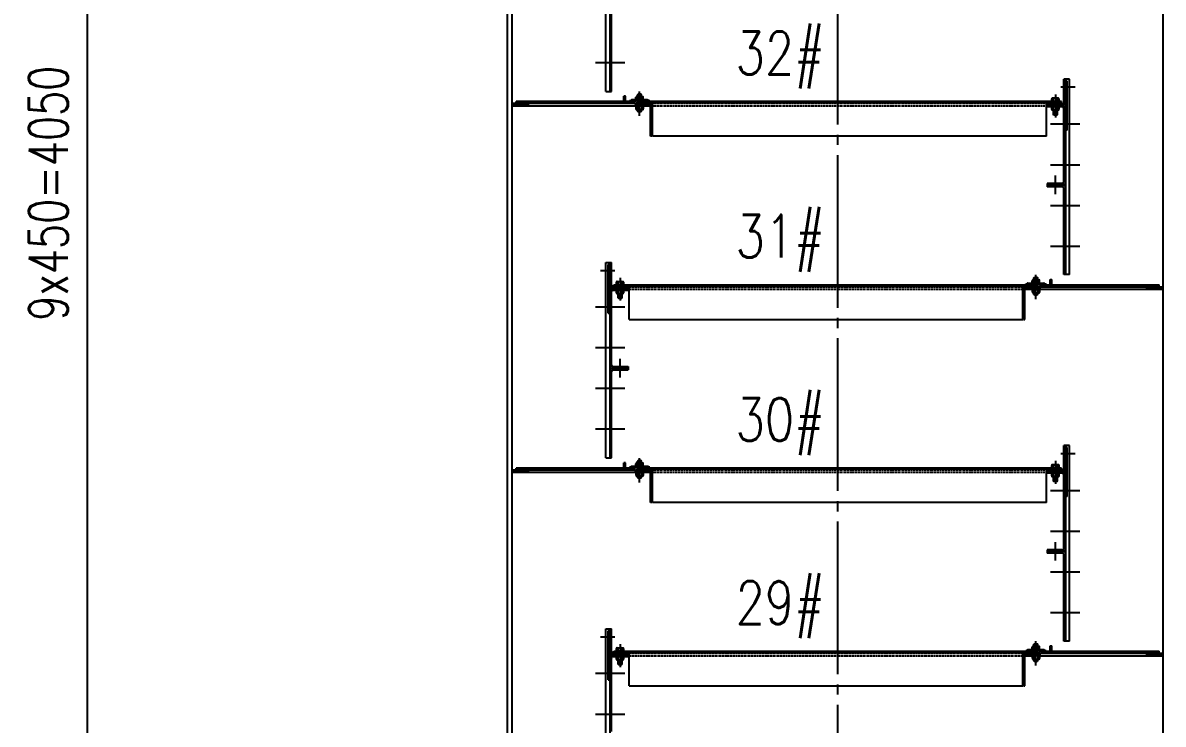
# Model space of a CAD drawing. Extents: x 16825 to 205982, y -10874 to 68273.
# Drawn here: x 162947 to 165750, y 50127 to 51850 of the extents above; entities that cross this region are included whole.
import ezdxf

# ---------------------------------------------------------------- set-up
doc = ezdxf.new("R2010")
doc.units = 0
doc.header["$LTSCALE"] = 5
doc.header["$MEASUREMENT"] = 0
doc.linetypes.add('CENTER', pattern=[18, 15, -1, 1, -1])
doc.linetypes.add('DASHED', pattern=[0.75, 0.5, -0.25])
doc.layers.get('DEFPOINTS').update_dxf_attribs({"linetype": 'CONTINUOUS'})
for name, color, linetype in [('CEN', 6, 'CENTER'), ('DIM', 1, 'CONTINUOUS'), ('HAT', 8, 'CONTINUOUS'), ('HID', 5, 'DASHED'), ('THINK', 2, 'CONTINUOUS'), ('THK', 2, 'CONTINUOUS'), ('THN', 4, 'CONTINUOUS')]:
    doc.layers.add(name, color=color, linetype=linetype)
doc.styles.get("Standard").update_dxf_attribs({"font": 'simplex', "width": 0.75, "bigfont": 'hzdx'})
doc.dimstyles.new('DIM3', dxfattribs={"dimscale": 0, "dimtxt": 3, "dimasz": 3, "dimexe": 1, "dimexo": 0, "dimgap": 1.5, "dimtad": 1, "dimdec": 4, "dimdsep": 46, "dimtxsty": 'Standard', "dimcen": 3, "dimclrd": 1, "dimclrt": 3, "dimadec": 0, "dimazin": 0, "dimtfac": 0.75, "dimtdec": 4, "dimtix": 1, "dimtmove": 0, "dimatfit": 0, "dimfxl": 0, "dimtolj": 1, "dimtzin": 0, "dimarcsym": 0})
pattern_1 = [(45, (164503.711, 49114.4804), (-2.245064, 2.245064), [])]
pattern_2 = [(45, (164503.711, 48214.4804), (-2.245064, 2.245064), [])]
pattern_3 = [(135, (165397.0422, 48664.4804), (2.245064, 2.245064), [])]
pattern_4 = [(135, (165397.0422, 49564.4804), (2.245064, 2.245064), [])]

# ---------------------------------------------------------------- blocks, each defined once
blk = doc.blocks.new('*D100')
at = {"layer": 'DEFPOINTS', "color": 0}
for p in [(163106.3, 53456.4), (164178.3, 53456.4), (163262.2, 49406.4)]:
    blk.add_point(p, dxfattribs=at)
at = {"layer": 'DIM', "lineweight": -2}
for p, q in [((164178.3, 53456.4), (163074.3, 53456.4)), ((163262.2, 49406.4), (163074.3, 49406.4))]:
    blk.add_line(p, q, dxfattribs=at)
at = {"layer": 'DIM', "color": 1, "lineweight": -2}
blk.add_line((163106.3, 49502.4), (163106.3, 53360.4), dxfattribs=at)
at = {"layer": 'DIM', "color": 1}
for points in [[(163090.3, 53360.4), (163122.3, 53360.4), (163106.3, 53456.4)], [(163090.3, 49502.4), (163122.3, 49502.4), (163106.3, 49406.4)]]:
    blk.add_solid(points, dxfattribs=at)
at = {"layer": 'DIM', "color": 3, "insert": (163010.3, 51431.4), "char_height": 96, "attachment_point": 5, "rotation": 90}
blk.add_mtext('\\A1;9x450=4050', dxfattribs=at)

msp = doc.modelspace()

# ---------------------------------------------------------------- hatches: boundary and pattern name
at = {"layer": 'HAT'}
h = msp.add_hatch(dxfattribs=at)
h.set_pattern_fill('ANSI31', color=256, style=0)
h.set_pattern_definition(pattern_4)
h.paths.add_polyline_path([(164424.377, 51669.373), (164428.377, 51669.373), (164428.377, 51656.373), (164424.377, 51656.373)])
h = msp.add_hatch(dxfattribs=at)
h.set_pattern_fill('ANSI31', color=256, scale=0.5, style=0)
h.set_pattern_definition([(135, (165396.0422, 50279.4574), (1.122532, 1.122532), [])])
h.paths.add_polyline_path([(164469.377, 51658.373), (164469.377, 51660.373), (164482.877, 51660.373, -0.23606798), (164484.877, 51659.373, 0.23606798), (164486.877, 51658.373), (164488.377, 51658.373), (164488.377, 51656.373), (164486.877, 51656.373, -0.23606798), (164484.877, 51657.373, 0.23606798), (164482.877, 51658.373)])
h.paths.add_polyline_path([(164457.377, 51660.373), (164457.377, 51658.373), (164443.877, 51658.373, 0.23606798), (164441.877, 51657.373, -0.23606798), (164439.877, 51656.373), (164438.377, 51656.373), (164438.377, 51658.373), (164439.877, 51658.373, 0.23606798), (164441.877, 51659.373, -0.23606798), (164443.877, 51660.373)])
h = msp.add_hatch(dxfattribs=at)
h.set_pattern_fill('ANSI31', color=256, style=0)
h.set_pattern_definition(pattern_4)
h.paths.add_polyline_path([(164190.377, 51651.373), (164190.377, 51645.373), (164150.377, 51645.373), (164150.377, 51651.373)])
h = msp.add_hatch(dxfattribs=at)
h.set_pattern_fill('ANSI31', color=256, style=0)
h.set_pattern_definition(pattern_1)
h.paths.add_polyline_path([(165476.377, 51219.373), (165472.377, 51219.373), (165472.377, 51206.373), (165476.377, 51206.373)])
h = msp.add_hatch(dxfattribs=at)
h.set_pattern_fill('ANSI31', color=256, scale=0.5, style=0)
h.set_pattern_definition([(45, (164504.711, 49829.4574), (-1.122532, 1.122532), [])])
h.paths.add_polyline_path([(165431.377, 51208.373), (165431.377, 51210.373), (165417.877, 51210.373, 0.23606798), (165415.877, 51209.373, -0.23606798), (165413.877, 51208.373), (165412.377, 51208.373), (165412.377, 51206.373), (165413.877, 51206.373, 0.23606798), (165415.877, 51207.373, -0.23606798), (165417.877, 51208.373)])
h.paths.add_polyline_path([(165443.377, 51210.373), (165443.377, 51208.373), (165456.877, 51208.373, -0.23606798), (165458.877, 51207.373, 0.23606798), (165460.877, 51206.373), (165462.377, 51206.373), (165462.377, 51208.373), (165460.877, 51208.373, -0.23606798), (165458.877, 51209.373, 0.23606798), (165456.877, 51210.373)])
h = msp.add_hatch(dxfattribs=at)
h.set_pattern_fill('ANSI31', color=256, style=0)
h.set_pattern_definition(pattern_1)
h.paths.add_polyline_path([(165710.377, 51201.373), (165710.377, 51195.373), (165750.377, 51195.373), (165750.377, 51201.373)])
h = msp.add_hatch(dxfattribs=at)
h.set_pattern_fill('ANSI31', color=256, style=0)
h.set_pattern_definition(pattern_3)
h.paths.add_polyline_path([(164424.377, 50769.373), (164428.377, 50769.373), (164428.377, 50756.373), (164424.377, 50756.373)])
h = msp.add_hatch(dxfattribs=at)
h.set_pattern_fill('ANSI31', color=256, style=0)
h.set_pattern_definition(pattern_3)
h.paths.add_polyline_path([(164190.377, 50751.373), (164190.377, 50745.373), (164150.377, 50745.373), (164150.377, 50751.373)])
h = msp.add_hatch(dxfattribs=at)
h.set_pattern_fill('ANSI31', color=256, scale=0.5, style=0)
h.set_pattern_definition([(135, (165396.0422, 49379.4574), (1.122532, 1.122532), [])])
h.paths.add_polyline_path([(164469.377, 50758.373), (164469.377, 50760.373), (164482.877, 50760.373, -0.23606798), (164484.877, 50759.373, 0.23606798), (164486.877, 50758.373), (164488.377, 50758.373), (164488.377, 50756.373), (164486.877, 50756.373, -0.23606798), (164484.877, 50757.373, 0.23606798), (164482.877, 50758.373)])
h.paths.add_polyline_path([(164457.377, 50760.373), (164457.377, 50758.373), (164443.877, 50758.373, 0.23606798), (164441.877, 50757.373, -0.23606798), (164439.877, 50756.373), (164438.377, 50756.373), (164438.377, 50758.373), (164439.877, 50758.373, 0.23606798), (164441.877, 50759.373, -0.23606798), (164443.877, 50760.373)])
h = msp.add_hatch(dxfattribs=at)
h.set_pattern_fill('ANSI31', color=256, style=0)
h.set_pattern_definition(pattern_2)
h.paths.add_polyline_path([(165476.377, 50319.373), (165472.377, 50319.373), (165472.377, 50306.373), (165476.377, 50306.373)])
h = msp.add_hatch(dxfattribs=at)
h.set_pattern_fill('ANSI31', color=256, scale=0.5, style=0)
h.set_pattern_definition([(45, (164504.711, 48929.4574), (-1.122532, 1.122532), [])])
h.paths.add_polyline_path([(165431.377, 50308.373), (165431.377, 50310.373), (165417.877, 50310.373, 0.23606798), (165415.877, 50309.373, -0.23606798), (165413.877, 50308.373), (165412.377, 50308.373), (165412.377, 50306.373), (165413.877, 50306.373, 0.23606798), (165415.877, 50307.373, -0.23606798), (165417.877, 50308.373)])
h.paths.add_polyline_path([(165443.377, 50310.373), (165443.377, 50308.373), (165456.877, 50308.373, -0.23606798), (165458.877, 50307.373, 0.23606798), (165460.877, 50306.373), (165462.377, 50306.373), (165462.377, 50308.373), (165460.877, 50308.373, -0.23606798), (165458.877, 50309.373, 0.23606798), (165456.877, 50310.373)])
h = msp.add_hatch(dxfattribs=at)
h.set_pattern_fill('ANSI31', color=256, style=0)
h.set_pattern_definition(pattern_2)
h.paths.add_polyline_path([(165710.377, 50301.373), (165710.377, 50295.373), (165750.377, 50295.373), (165750.377, 50301.373)])

# ---------------------------------------------------------------- linework, layer by layer
at = {"layer": 'CEN', "ltscale": 5}
msp.add_line((164950.377, 28649.949), (164950.377, 65759.35), dxfattribs=at)
at = {"layer": 'CEN'}
for p, q in [((164427.32, 51751.373), (164355.01, 51751.373)), ((165533.676, 51691.373), (165498.63, 51691.373)), ((164463.377, 51621.182), (164463.377, 51680.95)), ((165485.377, 51673.632), (165485.377, 51617.398)), ((165473.433, 51601.373), (165545.744, 51601.373)), ((165473.433, 51501.373), (165545.744, 51501.373)), ((165485.377, 51428.868), (165485.377, 51474.584)), ((165473.433, 51401.373), (165545.744, 51401.373)), ((165473.433, 51301.373), (165545.744, 51301.373)), ((164367.078, 51241.373), (164402.123, 51241.373)), ((164415.377, 51223.632), (164415.377, 51167.398)), ((165437.377, 51171.182), (165437.377, 51230.95)), ((164427.32, 51151.373), (164355.01, 51151.373)), ((164427.32, 51051.373), (164355.01, 51051.373)), ((164415.377, 50978.868), (164415.377, 51024.584)), ((164427.32, 50951.373), (164355.01, 50951.373)), ((164427.32, 50851.373), (164355.01, 50851.373)), ((165533.676, 50791.373), (165498.63, 50791.373)), ((164463.377, 50721.182), (164463.377, 50780.95)), ((165485.377, 50773.632), (165485.377, 50717.398)), ((165473.433, 50701.373), (165545.744, 50701.373)), ((165473.433, 50601.373), (165545.744, 50601.373)), ((165485.377, 50528.868), (165485.377, 50574.584)), ((165473.433, 50501.373), (165545.744, 50501.373)), ((165473.433, 50401.373), (165545.744, 50401.373)), ((164367.078, 50341.373), (164402.123, 50341.373)), ((164415.377, 50323.632), (164415.377, 50267.398)), ((165437.377, 50271.182), (165437.377, 50330.95)), ((164427.32, 50251.373), (164355.01, 50251.373)), ((164427.32, 50151.373), (164355.01, 50151.373))]:
    msp.add_line(p, q, dxfattribs=at)
at = {"layer": 'HID'}
for p, q in [((165463.377, 51651.373), (164496.377, 51651.373)), ((165463.377, 51645.373), (164496.377, 51645.373)), ((164437.377, 51201.373), (165404.377, 51201.373)), ((164437.377, 51195.373), (165404.377, 51195.373)), ((165463.377, 50751.373), (164496.377, 50751.373)), ((165463.377, 50745.373), (164496.377, 50745.373)), ((164437.377, 50301.373), (165404.377, 50301.373)), ((164437.377, 50295.373), (165404.377, 50295.373))]:
    msp.add_line(p, q, dxfattribs=at)
at = {"layer": 'THINK'}
for p, q in [((164150.377, 51645.373), (164150.377, 51651.373)), ((165750.377, 51195.373), (165750.377, 51201.373)), ((164150.377, 50745.373), (164150.377, 50751.373)), ((165750.377, 50295.373), (165750.377, 50301.373))]:
    msp.add_line(p, q, dxfattribs=at)
at = {"layer": 'THK'}
for p, q in [((164138.377, 43081.373), (164138.377, 55515.373)), ((164150.377, 36168.873), (164150.377, 55518.373)), ((165750.377, 41744.373), (165750.377, 54731.373)), ((164380.377, 51681.373), (164380.377, 52161.373)), ((164390.377, 52092.701), (164390.377, 51681.373)), ((164394.377, 51681.373), (164394.377, 51893.373)), ((165506.377, 51655.373), (165506.377, 51711.373)), ((165520.377, 51711.373), (165506.377, 51711.373)), ((165510.377, 51704.373), (165506.377, 51704.373)), ((165510.377, 51711.373), (165510.377, 51642.701)), ((165514.377, 51706.373), (165510.377, 51706.373)), ((165514.377, 51586.373), (165514.377, 51706.373)), ((165520.377, 51231.373), (165520.377, 51711.373)), ((164380.377, 51681.373), (164394.377, 51681.373)), ((164428.377, 51669.373), (164424.377, 51669.373)), ((164424.377, 51656.373), (164424.377, 51669.373)), ((164428.377, 51656.373), (164428.377, 51669.373)), ((164482.877, 51660.373), (164443.877, 51660.373)), ((164454.377, 51661.873), (164454.377, 51666.873)), ((164470.877, 51668.373), (164455.877, 51668.373)), ((164457.377, 51658.373), (164457.377, 51660.373)), ((164459.877, 51674.826), (164458.377, 51673.326)), ((164458.377, 51673.326), (164462.377, 51673.326)), ((164458.377, 51668.373), (164458.377, 51673.326)), ((164458.377, 51648.373), (164458.377, 51660.373)), ((164458.877, 51661.873), (164458.877, 51666.873)), ((164462.377, 51674.826), (164459.877, 51674.826)), ((164462.377, 51669.826), (164462.377, 51674.826)), ((164464.377, 51669.826), (164462.377, 51669.826)), ((164463.377, 51668.373), (164463.377, 51660.373)), ((164464.377, 51669.826), (164464.377, 51674.826)), ((164466.877, 51674.826), (164464.377, 51674.826)), ((164468.377, 51673.326), (164464.377, 51673.326)), ((164468.377, 51673.326), (164466.877, 51674.826)), ((164467.877, 51661.873), (164467.877, 51666.873)), ((164468.377, 51668.373), (164468.377, 51673.326)), ((164468.377, 51648.373), (164468.377, 51660.373)), ((164469.377, 51658.373), (164469.377, 51660.373)), ((164472.377, 51661.873), (164472.377, 51666.873)), ((165476.377, 51657.873), (165476.377, 51662.873)), ((165492.877, 51664.373), (165477.877, 51664.373)), ((165480.877, 51657.873), (165480.877, 51662.873)), ((165489.877, 51657.873), (165489.877, 51662.873)), ((165494.377, 51657.873), (165494.377, 51662.873)), ((164452.377, 51651.373), (164150.377, 51651.373)), ((164453.141, 51645.373), (164150.377, 51645.373)), ((164448.716, 51656.373), (164160.377, 51656.373)), ((164160.377, 51651.373), (164160.377, 51656.373)), ((164448.377, 51653.373), (164160.377, 51653.373)), ((164190.377, 51645.373), (164190.377, 51653.373)), ((164439.877, 51658.373), (164438.377, 51658.373)), ((164438.377, 51656.373), (164438.377, 51658.373)), ((164458.377, 51658.373), (164443.877, 51658.373)), ((164487.377, 51648.373), (164453.141, 51648.373)), ((164453.141, 51644.873), (164453.141, 51648.373)), ((164453.141, 51644.873), (164463.377, 51644.873)), ((164454.377, 51643.373), (164454.377, 51638.373)), ((164470.877, 51636.873), (164455.877, 51636.873)), ((164458.377, 51651.373), (164457.377, 51651.373)), ((164457.377, 51648.373), (164457.377, 51651.373)), ((164458.377, 51632.826), (164458.377, 51636.873)), ((164458.377, 51632.826), (164462.377, 51632.826)), ((164458.377, 51632.826), (164459.877, 51631.326)), ((164458.877, 51643.373), (164458.877, 51638.373)), ((164464.377, 51636.326), (164462.377, 51636.326)), ((164462.377, 51631.326), (164462.377, 51636.326)), ((164473.612, 51644.873), (164463.377, 51644.873)), ((164463.377, 51636.873), (164463.377, 51644.873)), ((164464.377, 51631.326), (164464.377, 51636.326)), ((164468.377, 51632.826), (164464.377, 51632.826)), ((164466.877, 51631.326), (164468.377, 51632.826)), ((164467.877, 51643.373), (164467.877, 51638.373)), ((164482.877, 51658.373), (164468.377, 51658.373)), ((164495.377, 51651.373), (164468.377, 51651.373)), ((164468.377, 51632.826), (164468.377, 51636.873)), ((164469.377, 51648.373), (164469.377, 51651.373)), ((164472.377, 51643.373), (164472.377, 51638.373)), ((165500.377, 51656.373), (164473.377, 51656.373)), ((164473.377, 51651.373), (164473.377, 51656.373)), ((165480.377, 51653.373), (164473.377, 51653.373)), ((164473.612, 51644.873), (164473.612, 51648.373)), ((164490.377, 51645.373), (164473.612, 51645.373)), ((164488.377, 51658.373), (164486.877, 51658.373)), ((164488.377, 51656.373), (164488.377, 51658.373)), ((164490.377, 51571.373), (164490.377, 51645.373)), ((164493.377, 51651.373), (164493.377, 51653.373)), ((164495.377, 51645.373), (164493.377, 51645.373)), ((164493.377, 51571.373), (164493.377, 51645.373)), ((164495.377, 51571.373), (164495.377, 51653.373)), ((165463.377, 51571.373), (165463.377, 51653.373)), ((165463.377, 51651.373), (165480.377, 51651.373)), ((165465.377, 51645.373), (165463.377, 51645.373)), ((165465.377, 51651.373), (165465.377, 51643.373)), ((165480.377, 51651.373), (165465.377, 51651.373)), ((165465.377, 51647.373), (165465.377, 51651.373)), ((165480.377, 51647.373), (165465.377, 51647.373)), ((165502.377, 51643.373), (165465.377, 51643.373)), ((165476.377, 51636.873), (165476.377, 51641.873)), ((165492.877, 51635.373), (165477.877, 51635.373)), ((165479.377, 51653.373), (165479.377, 51656.373)), ((165479.377, 51653.373), (165479.377, 51651.373)), ((165479.377, 51643.373), (165479.377, 51651.373)), ((165480.377, 51643.373), (165480.377, 51656.373)), ((165480.377, 51624.373), (165480.377, 51635.373)), ((165480.877, 51636.873), (165480.877, 51641.873)), ((165489.877, 51636.873), (165489.877, 51641.873)), ((165490.377, 51643.373), (165490.377, 51656.373)), ((165500.377, 51653.373), (165490.377, 51653.373)), ((165502.377, 51651.373), (165490.377, 51651.373)), ((165490.377, 51651.373), (165502.377, 51651.373)), ((165502.377, 51647.373), (165490.377, 51647.373)), ((165490.377, 51624.373), (165490.377, 51635.373)), ((165491.377, 51653.373), (165491.377, 51656.373)), ((165491.377, 51651.373), (165491.377, 51653.373)), ((165491.377, 51643.373), (165491.377, 51651.373)), ((165494.377, 51636.873), (165494.377, 51641.873)), ((165500.377, 51653.373), (165500.377, 51656.373)), ((165500.377, 51653.373), (165500.377, 51651.373)), ((165506.377, 51459.373), (165506.377, 51639.373)), ((165510.377, 51642.701), (165510.377, 51231.373)), ((164462.377, 51631.326), (164459.877, 51631.326)), ((164466.877, 51631.326), (164464.377, 51631.326)), ((165480.377, 51624.373), (165484.377, 51624.373)), ((165481.377, 51623.373), (165480.377, 51624.373)), ((165484.377, 51623.373), (165481.377, 51623.373)), ((165486.377, 51628.373), (165484.377, 51628.373)), ((165484.377, 51623.373), (165484.377, 51628.373)), ((165486.377, 51623.373), (165486.377, 51628.373)), ((165490.377, 51624.373), (165486.377, 51624.373)), ((165489.377, 51623.373), (165486.377, 51623.373)), ((165489.377, 51623.373), (165490.377, 51624.373)), ((165514.377, 51586.373), (165510.377, 51586.373)), ((164493.377, 51571.373), (164490.377, 51571.373)), ((165463.377, 51571.373), (164495.377, 51571.373)), ((165502.377, 51455.373), (165465.377, 51455.373)), ((165465.377, 51455.373), (165465.377, 51447.373)), ((165506.377, 51451.373), (165465.377, 51451.373)), ((165502.377, 51447.373), (165465.377, 51447.373)), ((165506.377, 51231.373), (165506.377, 51443.373)), ((164380.377, 51261.373), (164394.377, 51261.373)), ((164380.377, 50781.373), (164380.377, 51261.373)), ((164386.377, 51256.373), (164390.377, 51256.373)), ((164386.377, 51136.373), (164386.377, 51256.373)), ((164390.377, 51261.373), (164390.377, 51192.701)), ((164390.377, 51254.373), (164394.377, 51254.373)), ((164394.377, 51205.373), (164394.377, 51261.373)), ((164406.377, 51207.873), (164406.377, 51212.873)), ((164407.877, 51214.373), (164422.877, 51214.373)), ((164410.877, 51207.873), (164410.877, 51212.873)), ((164419.877, 51207.873), (164419.877, 51212.873)), ((164424.377, 51207.873), (164424.377, 51212.873)), ((165428.377, 51211.873), (165428.377, 51216.873)), ((165429.877, 51218.373), (165444.877, 51218.373)), ((165432.377, 51223.326), (165433.877, 51224.826)), ((165432.377, 51223.326), (165436.377, 51223.326)), ((165432.377, 51218.373), (165432.377, 51223.326)), ((165432.877, 51211.873), (165432.877, 51216.873)), ((165433.877, 51224.826), (165436.377, 51224.826)), ((165436.377, 51219.826), (165436.377, 51224.826)), ((165436.377, 51219.826), (165438.377, 51219.826)), ((165437.377, 51218.373), (165437.377, 51210.373)), ((165438.377, 51224.826), (165440.877, 51224.826)), ((165438.377, 51219.826), (165438.377, 51224.826)), ((165442.377, 51223.326), (165438.377, 51223.326)), ((165440.877, 51224.826), (165442.377, 51223.326)), ((165441.877, 51211.873), (165441.877, 51216.873)), ((165442.377, 51218.373), (165442.377, 51223.326)), ((165446.377, 51211.873), (165446.377, 51216.873)), ((165472.377, 51206.373), (165472.377, 51219.373)), ((165472.377, 51219.373), (165476.377, 51219.373)), ((165476.377, 51206.373), (165476.377, 51219.373)), ((165520.377, 51231.373), (165506.377, 51231.373)), ((164390.377, 51192.701), (164390.377, 50781.373)), ((164394.377, 51009.373), (164394.377, 51189.373)), ((164398.377, 51201.373), (164410.377, 51201.373)), ((164410.377, 51201.373), (164398.377, 51201.373)), ((164398.377, 51197.373), (164410.377, 51197.373)), ((164398.377, 51193.373), (164435.377, 51193.373)), ((164400.377, 51206.373), (165427.377, 51206.373)), ((164400.377, 51203.373), (164400.377, 51206.373)), ((164400.377, 51203.373), (164400.377, 51201.373)), ((164400.377, 51203.373), (164410.377, 51203.373)), ((164406.377, 51186.873), (164406.377, 51191.873)), ((164407.877, 51185.373), (164422.877, 51185.373)), ((164409.377, 51203.373), (164409.377, 51206.373)), ((164409.377, 51201.373), (164409.377, 51203.373)), ((164409.377, 51193.373), (164409.377, 51201.373)), ((164410.377, 51193.373), (164410.377, 51206.373)), ((164410.377, 51174.373), (164410.377, 51185.373)), ((164410.877, 51186.873), (164410.877, 51191.873)), ((164419.877, 51186.873), (164419.877, 51191.873)), ((164420.377, 51193.373), (164420.377, 51206.373)), ((164420.377, 51203.373), (165427.377, 51203.373)), ((164420.377, 51201.373), (164435.377, 51201.373)), ((164437.377, 51201.373), (164420.377, 51201.373)), ((164420.377, 51197.373), (164435.377, 51197.373)), ((164420.377, 51174.373), (164420.377, 51185.373)), ((164421.377, 51203.373), (164421.377, 51206.373)), ((164421.377, 51203.373), (164421.377, 51201.373)), ((164421.377, 51193.373), (164421.377, 51201.373)), ((164424.377, 51186.873), (164424.377, 51191.873)), ((164435.377, 51201.373), (164435.377, 51193.373)), ((164435.377, 51197.373), (164435.377, 51201.373)), ((164435.377, 51195.373), (164437.377, 51195.373)), ((164437.377, 51121.373), (164437.377, 51203.373)), ((165405.377, 51121.373), (165405.377, 51203.373)), ((165405.377, 51201.373), (165432.377, 51201.373)), ((165405.377, 51195.373), (165407.377, 51195.373)), ((165407.377, 51201.373), (165407.377, 51203.373)), ((165407.377, 51121.373), (165407.377, 51195.373)), ((165410.377, 51195.373), (165427.141, 51195.373)), ((165410.377, 51121.373), (165410.377, 51195.373)), ((165412.377, 51206.373), (165412.377, 51208.373)), ((165412.377, 51208.373), (165413.877, 51208.373)), ((165413.377, 51198.373), (165447.612, 51198.373)), ((165417.877, 51210.373), (165456.877, 51210.373)), ((165417.877, 51208.373), (165432.377, 51208.373)), ((165427.141, 51194.873), (165427.141, 51198.373)), ((165427.141, 51194.873), (165437.377, 51194.873)), ((165427.377, 51201.373), (165427.377, 51206.373)), ((165428.377, 51193.373), (165428.377, 51188.373)), ((165429.877, 51186.873), (165444.877, 51186.873)), ((165431.377, 51208.373), (165431.377, 51210.373)), ((165431.377, 51198.373), (165431.377, 51201.373)), ((165432.377, 51198.373), (165432.377, 51210.373)), ((165432.377, 51182.826), (165432.377, 51186.873)), ((165432.877, 51193.373), (165432.877, 51188.373)), ((165436.377, 51186.326), (165438.377, 51186.326)), ((165436.377, 51181.326), (165436.377, 51186.326)), ((165447.612, 51194.873), (165437.377, 51194.873)), ((165437.377, 51186.873), (165437.377, 51194.873)), ((165438.377, 51181.326), (165438.377, 51186.326)), ((165441.877, 51193.373), (165441.877, 51188.373)), ((165442.377, 51198.373), (165442.377, 51210.373)), ((165442.377, 51208.373), (165456.877, 51208.373)), ((165442.377, 51201.373), (165443.377, 51201.373)), ((165442.377, 51182.826), (165442.377, 51186.873)), ((165443.377, 51208.373), (165443.377, 51210.373)), ((165443.377, 51198.373), (165443.377, 51201.373)), ((165446.377, 51193.373), (165446.377, 51188.373)), ((165447.612, 51194.873), (165447.612, 51198.373)), ((165447.612, 51195.373), (165750.377, 51195.373)), ((165448.377, 51201.373), (165750.377, 51201.373)), ((165452.037, 51206.373), (165740.377, 51206.373)), ((165452.377, 51203.373), (165740.377, 51203.373)), ((165460.877, 51208.373), (165462.377, 51208.373)), ((165462.377, 51206.373), (165462.377, 51208.373)), ((165710.377, 51195.373), (165710.377, 51203.373)), ((165740.377, 51201.373), (165740.377, 51206.373)), ((164410.377, 51174.373), (164414.377, 51174.373)), ((164411.377, 51173.373), (164410.377, 51174.373)), ((164411.377, 51173.373), (164414.377, 51173.373)), ((164414.377, 51178.373), (164416.377, 51178.373)), ((164414.377, 51173.373), (164414.377, 51178.373)), ((164416.377, 51173.373), (164416.377, 51178.373)), ((164420.377, 51174.373), (164416.377, 51174.373)), ((164416.377, 51173.373), (164419.377, 51173.373)), ((164419.377, 51173.373), (164420.377, 51174.373)), ((165432.377, 51182.826), (165436.377, 51182.826)), ((165433.877, 51181.326), (165432.377, 51182.826)), ((165433.877, 51181.326), (165436.377, 51181.326)), ((165442.377, 51182.826), (165438.377, 51182.826)), ((165438.377, 51181.326), (165440.877, 51181.326)), ((165442.377, 51182.826), (165440.877, 51181.326)), ((164386.377, 51136.373), (164390.377, 51136.373)), ((164437.377, 51121.373), (165405.377, 51121.373)), ((165407.377, 51121.373), (165410.377, 51121.373)), ((164394.377, 51001.373), (164435.377, 51001.373)), ((164394.377, 50781.373), (164394.377, 50993.373)), ((164398.377, 51005.373), (164435.377, 51005.373)), ((164398.377, 50997.373), (164435.377, 50997.373)), ((164435.377, 51005.373), (164435.377, 50997.373)), ((165506.377, 50755.373), (165506.377, 50811.373)), ((165520.377, 50811.373), (165506.377, 50811.373)), ((165510.377, 50804.373), (165506.377, 50804.373)), ((165510.377, 50811.373), (165510.377, 50742.701)), ((165514.377, 50806.373), (165510.377, 50806.373)), ((165514.377, 50686.373), (165514.377, 50806.373)), ((165520.377, 50331.373), (165520.377, 50811.373)), ((164380.377, 50781.373), (164394.377, 50781.373)), ((164428.377, 50769.373), (164424.377, 50769.373)), ((164424.377, 50756.373), (164424.377, 50769.373)), ((164428.377, 50756.373), (164428.377, 50769.373)), ((164454.377, 50761.873), (164454.377, 50766.873)), ((164470.877, 50768.373), (164455.877, 50768.373)), ((164459.877, 50774.826), (164458.377, 50773.326)), ((164458.377, 50773.326), (164462.377, 50773.326)), ((164458.377, 50768.373), (164458.377, 50773.326)), ((164458.877, 50761.873), (164458.877, 50766.873)), ((164462.377, 50774.826), (164459.877, 50774.826)), ((164462.377, 50769.826), (164462.377, 50774.826)), ((164464.377, 50769.826), (164462.377, 50769.826)), ((164463.377, 50768.373), (164463.377, 50760.373)), ((164464.377, 50769.826), (164464.377, 50774.826)), ((164466.877, 50774.826), (164464.377, 50774.826)), ((164468.377, 50773.326), (164464.377, 50773.326)), ((164468.377, 50773.326), (164466.877, 50774.826)), ((164467.877, 50761.873), (164467.877, 50766.873)), ((164468.377, 50768.373), (164468.377, 50773.326)), ((164472.377, 50761.873), (164472.377, 50766.873)), ((165492.877, 50764.373), (165477.877, 50764.373)), ((164452.377, 50751.373), (164150.377, 50751.373)), ((164453.141, 50745.373), (164150.377, 50745.373)), ((164448.716, 50756.373), (164160.377, 50756.373)), ((164160.377, 50751.373), (164160.377, 50756.373)), ((164448.377, 50753.373), (164160.377, 50753.373)), ((164190.377, 50745.373), (164190.377, 50753.373)), ((164439.877, 50758.373), (164438.377, 50758.373)), ((164438.377, 50756.373), (164438.377, 50758.373)), ((164482.877, 50760.373), (164443.877, 50760.373)), ((164458.377, 50758.373), (164443.877, 50758.373)), ((164487.377, 50748.373), (164453.141, 50748.373)), ((164453.141, 50744.873), (164453.141, 50748.373)), ((164453.141, 50744.873), (164463.377, 50744.873)), ((164454.377, 50743.373), (164454.377, 50738.373)), ((164470.877, 50736.873), (164455.877, 50736.873)), ((164457.377, 50758.373), (164457.377, 50760.373)), ((164458.377, 50751.373), (164457.377, 50751.373)), ((164457.377, 50748.373), (164457.377, 50751.373)), ((164458.377, 50748.373), (164458.377, 50760.373)), ((164458.377, 50732.826), (164458.377, 50736.873)), ((164458.877, 50743.373), (164458.877, 50738.373)), ((164464.377, 50736.326), (164462.377, 50736.326)), ((164462.377, 50731.326), (164462.377, 50736.326)), ((164473.612, 50744.873), (164463.377, 50744.873)), ((164463.377, 50736.873), (164463.377, 50744.873)), ((164464.377, 50731.326), (164464.377, 50736.326)), ((164467.877, 50743.373), (164467.877, 50738.373)), ((164468.377, 50748.373), (164468.377, 50760.373)), ((164482.877, 50758.373), (164468.377, 50758.373)), ((164495.377, 50751.373), (164468.377, 50751.373)), ((164468.377, 50732.826), (164468.377, 50736.873)), ((164469.377, 50758.373), (164469.377, 50760.373)), ((164469.377, 50748.373), (164469.377, 50751.373)), ((164472.377, 50743.373), (164472.377, 50738.373)), ((165500.377, 50756.373), (164473.377, 50756.373)), ((164473.377, 50751.373), (164473.377, 50756.373)), ((165480.377, 50753.373), (164473.377, 50753.373)), ((164473.612, 50744.873), (164473.612, 50748.373)), ((164490.377, 50745.373), (164473.612, 50745.373)), ((164488.377, 50758.373), (164486.877, 50758.373)), ((164488.377, 50756.373), (164488.377, 50758.373)), ((164490.377, 50671.373), (164490.377, 50745.373)), ((164493.377, 50751.373), (164493.377, 50753.373)), ((164495.377, 50745.373), (164493.377, 50745.373)), ((164493.377, 50671.373), (164493.377, 50745.373)), ((164495.377, 50671.373), (164495.377, 50753.373)), ((165463.377, 50671.373), (165463.377, 50753.373)), ((165463.377, 50751.373), (165480.377, 50751.373)), ((165465.377, 50745.373), (165463.377, 50745.373)), ((165465.377, 50751.373), (165465.377, 50743.373)), ((165480.377, 50751.373), (165465.377, 50751.373)), ((165465.377, 50747.373), (165465.377, 50751.373)), ((165480.377, 50747.373), (165465.377, 50747.373)), ((165502.377, 50743.373), (165465.377, 50743.373)), ((165476.377, 50757.873), (165476.377, 50762.873)), ((165476.377, 50736.873), (165476.377, 50741.873)), ((165492.877, 50735.373), (165477.877, 50735.373)), ((165479.377, 50753.373), (165479.377, 50756.373)), ((165479.377, 50753.373), (165479.377, 50751.373)), ((165479.377, 50743.373), (165479.377, 50751.373)), ((165480.377, 50743.373), (165480.377, 50756.373)), ((165480.377, 50724.373), (165480.377, 50735.373)), ((165480.877, 50757.873), (165480.877, 50762.873)), ((165480.877, 50736.873), (165480.877, 50741.873)), ((165489.877, 50757.873), (165489.877, 50762.873)), ((165489.877, 50736.873), (165489.877, 50741.873)), ((165490.377, 50743.373), (165490.377, 50756.373)), ((165500.377, 50753.373), (165490.377, 50753.373)), ((165502.377, 50751.373), (165490.377, 50751.373)), ((165490.377, 50751.373), (165502.377, 50751.373)), ((165502.377, 50747.373), (165490.377, 50747.373)), ((165490.377, 50724.373), (165490.377, 50735.373)), ((165491.377, 50753.373), (165491.377, 50756.373)), ((165491.377, 50751.373), (165491.377, 50753.373)), ((165491.377, 50743.373), (165491.377, 50751.373)), ((165494.377, 50757.873), (165494.377, 50762.873)), ((165494.377, 50736.873), (165494.377, 50741.873)), ((165500.377, 50753.373), (165500.377, 50756.373)), ((165500.377, 50753.373), (165500.377, 50751.373)), ((165506.377, 50559.373), (165506.377, 50739.373)), ((165510.377, 50742.701), (165510.377, 50331.373)), ((164458.377, 50732.826), (164462.377, 50732.826)), ((164458.377, 50732.826), (164459.877, 50731.326)), ((164462.377, 50731.326), (164459.877, 50731.326)), ((164468.377, 50732.826), (164464.377, 50732.826)), ((164466.877, 50731.326), (164464.377, 50731.326)), ((164466.877, 50731.326), (164468.377, 50732.826)), ((165480.377, 50724.373), (165484.377, 50724.373)), ((165481.377, 50723.373), (165480.377, 50724.373)), ((165484.377, 50723.373), (165481.377, 50723.373)), ((165486.377, 50728.373), (165484.377, 50728.373)), ((165484.377, 50723.373), (165484.377, 50728.373)), ((165486.377, 50723.373), (165486.377, 50728.373)), ((165490.377, 50724.373), (165486.377, 50724.373)), ((165489.377, 50723.373), (165486.377, 50723.373)), ((165489.377, 50723.373), (165490.377, 50724.373)), ((165514.377, 50686.373), (165510.377, 50686.373)), ((164493.377, 50671.373), (164490.377, 50671.373)), ((165463.377, 50671.373), (164495.377, 50671.373)), ((165502.377, 50555.373), (165465.377, 50555.373)), ((165465.377, 50555.373), (165465.377, 50547.373)), ((165506.377, 50551.373), (165465.377, 50551.373)), ((165502.377, 50547.373), (165465.377, 50547.373)), ((165506.377, 50331.373), (165506.377, 50543.373)), ((164380.377, 49881.373), (164380.377, 50361.373)), ((164380.377, 50361.373), (164394.377, 50361.373)), ((164386.377, 50356.373), (164390.377, 50356.373)), ((164386.377, 50236.373), (164386.377, 50356.373)), ((164390.377, 50361.373), (164390.377, 50292.701)), ((164390.377, 50354.373), (164394.377, 50354.373)), ((164394.377, 50305.373), (164394.377, 50361.373)), ((165428.377, 50311.873), (165428.377, 50316.873)), ((165429.877, 50318.373), (165444.877, 50318.373)), ((165432.377, 50323.326), (165433.877, 50324.826)), ((165432.377, 50323.326), (165436.377, 50323.326)), ((165432.377, 50318.373), (165432.377, 50323.326)), ((165432.877, 50311.873), (165432.877, 50316.873)), ((165433.877, 50324.826), (165436.377, 50324.826)), ((165436.377, 50319.826), (165436.377, 50324.826)), ((165436.377, 50319.826), (165438.377, 50319.826)), ((165437.377, 50318.373), (165437.377, 50310.373)), ((165438.377, 50324.826), (165440.877, 50324.826)), ((165438.377, 50319.826), (165438.377, 50324.826)), ((165442.377, 50323.326), (165438.377, 50323.326)), ((165440.877, 50324.826), (165442.377, 50323.326)), ((165441.877, 50311.873), (165441.877, 50316.873)), ((165442.377, 50318.373), (165442.377, 50323.326)), ((165446.377, 50311.873), (165446.377, 50316.873)), ((165472.377, 50306.373), (165472.377, 50319.373)), ((165472.377, 50319.373), (165476.377, 50319.373)), ((165476.377, 50306.373), (165476.377, 50319.373)), ((165520.377, 50331.373), (165506.377, 50331.373)), ((164390.377, 50292.701), (164390.377, 49881.373)), ((164394.377, 50109.373), (164394.377, 50289.373)), ((164398.377, 50301.373), (164410.377, 50301.373)), ((164410.377, 50301.373), (164398.377, 50301.373)), ((164398.377, 50297.373), (164410.377, 50297.373)), ((164398.377, 50293.373), (164435.377, 50293.373)), ((164400.377, 50306.373), (165427.377, 50306.373)), ((164400.377, 50303.373), (164400.377, 50306.373)), ((164400.377, 50303.373), (164400.377, 50301.373)), ((164400.377, 50303.373), (164410.377, 50303.373)), ((164406.377, 50307.873), (164406.377, 50312.873)), ((164406.377, 50286.873), (164406.377, 50291.873)), ((164407.877, 50314.373), (164422.877, 50314.373)), ((164409.377, 50303.373), (164409.377, 50306.373)), ((164409.377, 50301.373), (164409.377, 50303.373)), ((164409.377, 50293.373), (164409.377, 50301.373)), ((164410.377, 50293.373), (164410.377, 50306.373)), ((164410.877, 50307.873), (164410.877, 50312.873)), ((164410.877, 50286.873), (164410.877, 50291.873)), ((164419.877, 50307.873), (164419.877, 50312.873)), ((164419.877, 50286.873), (164419.877, 50291.873)), ((164420.377, 50293.373), (164420.377, 50306.373)), ((164420.377, 50303.373), (165427.377, 50303.373)), ((164420.377, 50301.373), (164435.377, 50301.373)), ((164437.377, 50301.373), (164420.377, 50301.373)), ((164420.377, 50297.373), (164435.377, 50297.373)), ((164421.377, 50303.373), (164421.377, 50306.373)), ((164421.377, 50303.373), (164421.377, 50301.373)), ((164421.377, 50293.373), (164421.377, 50301.373)), ((164424.377, 50307.873), (164424.377, 50312.873)), ((164424.377, 50286.873), (164424.377, 50291.873)), ((164435.377, 50301.373), (164435.377, 50293.373)), ((164435.377, 50297.373), (164435.377, 50301.373)), ((164435.377, 50295.373), (164437.377, 50295.373)), ((164437.377, 50221.373), (164437.377, 50303.373)), ((165405.377, 50221.373), (165405.377, 50303.373)), ((165405.377, 50301.373), (165432.377, 50301.373)), ((165405.377, 50295.373), (165407.377, 50295.373)), ((165407.377, 50301.373), (165407.377, 50303.373)), ((165407.377, 50221.373), (165407.377, 50295.373)), ((165410.377, 50295.373), (165427.141, 50295.373)), ((165410.377, 50221.373), (165410.377, 50295.373)), ((165412.377, 50306.373), (165412.377, 50308.373)), ((165412.377, 50308.373), (165413.877, 50308.373)), ((165413.377, 50298.373), (165447.612, 50298.373)), ((165417.877, 50310.373), (165456.877, 50310.373)), ((165417.877, 50308.373), (165432.377, 50308.373)), ((165427.141, 50294.873), (165427.141, 50298.373)), ((165427.141, 50294.873), (165437.377, 50294.873)), ((165427.377, 50301.373), (165427.377, 50306.373)), ((165428.377, 50293.373), (165428.377, 50288.373)), ((165429.877, 50286.873), (165444.877, 50286.873)), ((165431.377, 50308.373), (165431.377, 50310.373)), ((165431.377, 50298.373), (165431.377, 50301.373)), ((165432.377, 50298.373), (165432.377, 50310.373)), ((165432.377, 50282.826), (165432.377, 50286.873)), ((165432.877, 50293.373), (165432.877, 50288.373)), ((165447.612, 50294.873), (165437.377, 50294.873)), ((165437.377, 50286.873), (165437.377, 50294.873)), ((165441.877, 50293.373), (165441.877, 50288.373)), ((165442.377, 50298.373), (165442.377, 50310.373)), ((165442.377, 50308.373), (165456.877, 50308.373)), ((165442.377, 50301.373), (165443.377, 50301.373)), ((165442.377, 50282.826), (165442.377, 50286.873)), ((165443.377, 50308.373), (165443.377, 50310.373)), ((165443.377, 50298.373), (165443.377, 50301.373)), ((165446.377, 50293.373), (165446.377, 50288.373)), ((165447.612, 50294.873), (165447.612, 50298.373)), ((165447.612, 50295.373), (165750.377, 50295.373)), ((165448.377, 50301.373), (165750.377, 50301.373)), ((165452.037, 50306.373), (165740.377, 50306.373)), ((165452.377, 50303.373), (165740.377, 50303.373)), ((165460.877, 50308.373), (165462.377, 50308.373)), ((165462.377, 50306.373), (165462.377, 50308.373)), ((165710.377, 50295.373), (165710.377, 50303.373)), ((165740.377, 50301.373), (165740.377, 50306.373)), ((164407.877, 50285.373), (164422.877, 50285.373)), ((164410.377, 50274.373), (164410.377, 50285.373)), ((164410.377, 50274.373), (164414.377, 50274.373)), ((164411.377, 50273.373), (164410.377, 50274.373)), ((164411.377, 50273.373), (164414.377, 50273.373)), ((164414.377, 50278.373), (164416.377, 50278.373)), ((164414.377, 50273.373), (164414.377, 50278.373)), ((164416.377, 50273.373), (164416.377, 50278.373)), ((164420.377, 50274.373), (164416.377, 50274.373)), ((164416.377, 50273.373), (164419.377, 50273.373)), ((164419.377, 50273.373), (164420.377, 50274.373)), ((164420.377, 50274.373), (164420.377, 50285.373)), ((165432.377, 50282.826), (165436.377, 50282.826)), ((165433.877, 50281.326), (165432.377, 50282.826)), ((165433.877, 50281.326), (165436.377, 50281.326)), ((165436.377, 50286.326), (165438.377, 50286.326)), ((165436.377, 50281.326), (165436.377, 50286.326)), ((165438.377, 50281.326), (165438.377, 50286.326)), ((165442.377, 50282.826), (165438.377, 50282.826)), ((165438.377, 50281.326), (165440.877, 50281.326)), ((165442.377, 50282.826), (165440.877, 50281.326)), ((164386.377, 50236.373), (164390.377, 50236.373)), ((164437.377, 50221.373), (165405.377, 50221.373)), ((165407.377, 50221.373), (165410.377, 50221.373))]:
    msp.add_line(p, q, dxfattribs=at)
for centre, radius, start, end in [((164443.877, 51657.873), 2.5, 90, 143.130102), ((164455.877, 51666.873), 1.5, 90, 180), ((164455.877, 51661.873), 1.5, 180, 270), ((164457.377, 51666.873), 1.5, 0, 90), ((164457.377, 51661.873), 1.5, 270, 0), ((164460.377, 51666.873), 1.5, 90, 180), ((164460.377, 51661.873), 1.5, 180, 270), ((164466.377, 51666.873), 1.5, 0, 90), ((164466.377, 51661.873), 1.5, 270, 0), ((164469.377, 51666.873), 1.5, 90, 180), ((164469.377, 51661.873), 1.5, 180, 270), ((164470.877, 51666.873), 1.5, 0, 90), ((164470.877, 51661.873), 1.5, 270, 0), ((164482.877, 51657.873), 2.5, 36.869898, 90), ((165477.877, 51662.873), 1.5, 90, 180), ((165479.377, 51662.873), 1.5, 0, 90), ((165482.377, 51662.873), 1.5, 90, 180), ((165488.377, 51662.873), 1.5, 0, 90), ((165491.377, 51662.873), 1.5, 90, 180), ((165492.877, 51662.873), 1.5, 0, 90), ((164439.877, 51660.873), 2.5, 270, 323.130102), ((164439.877, 51658.873), 2.5, 270, 323.130102), ((164443.877, 51655.873), 2.5, 90, 143.130102), ((164448.377, 51648.373), 5, 30, 90), ((164448.716, 51651.373), 5, 30, 90), ((164457.037, 51653.373), 5, 210, 270), ((164457.377, 51656.373), 5, 210, 270), ((164455.877, 51643.373), 1.5, 90, 180), ((164455.877, 51638.373), 1.5, 180, 270), ((164457.377, 51643.373), 1.5, 0, 90), ((164457.377, 51638.373), 1.5, 270, 0), ((164460.377, 51643.373), 1.5, 90, 180), ((164460.377, 51638.373), 1.5, 180, 270), ((164466.377, 51643.373), 1.5, 0, 90), ((164466.377, 51638.373), 1.5, 270, 0), ((164469.377, 51643.373), 1.5, 90, 180), ((164469.377, 51638.373), 1.5, 180, 270), ((164470.877, 51643.373), 1.5, 0, 90), ((164470.877, 51638.373), 1.5, 270, 0), ((164482.877, 51655.873), 2.5, 36.869898, 90), ((164486.877, 51660.873), 2.5, 216.869898, 270), ((164486.877, 51658.873), 2.5, 216.869898, 270), ((164487.377, 51645.373), 6, 0, 90), ((164487.377, 51645.373), 3, 0, 90), ((165477.877, 51657.873), 1.5, 180, 270), ((165477.877, 51641.873), 1.5, 90, 180), ((165477.877, 51636.873), 1.5, 180, 270), ((165479.377, 51657.873), 1.5, 270, 0), ((165479.377, 51641.873), 1.5, 0, 90), ((165479.377, 51636.873), 1.5, 270, 0), ((165482.377, 51657.873), 1.5, 180, 270), ((165482.377, 51641.873), 1.5, 90, 180), ((165482.377, 51636.873), 1.5, 180, 270), ((165488.377, 51657.873), 1.5, 270, 0), ((165488.377, 51641.873), 1.5, 0, 90), ((165488.377, 51636.873), 1.5, 270, 0), ((165491.377, 51657.873), 1.5, 180, 270), ((165491.377, 51641.873), 1.5, 90, 180), ((165491.377, 51636.873), 1.5, 180, 270), ((165492.877, 51657.873), 1.5, 270, 0), ((165492.877, 51641.873), 1.5, 0, 90), ((165492.877, 51636.873), 1.5, 270, 0), ((165502.377, 51655.373), 8, 270, 0), ((165502.377, 51655.373), 4, 270, 0), ((165502.377, 51639.373), 8, 0, 90), ((165502.377, 51639.373), 4, 0, 90), ((165502.377, 51459.373), 4, 270, 0), ((165502.377, 51443.373), 4, 0, 90), ((165506.377, 51455.373), 4, 270, 0), ((165506.377, 51447.373), 4, 0, 90), ((164407.877, 51212.873), 1.5, 90, 180), ((164409.377, 51212.873), 1.5, 0, 90), ((164412.377, 51212.873), 1.5, 90, 180), ((164418.377, 51212.873), 1.5, 0, 90), ((164421.377, 51212.873), 1.5, 90, 180), ((164422.877, 51212.873), 1.5, 0, 90), ((165429.877, 51216.873), 1.5, 90, 180), ((165429.877, 51211.873), 1.5, 180, 270), ((165431.377, 51216.873), 1.5, 0, 90), ((165431.377, 51211.873), 1.5, 270, 0), ((165434.377, 51216.873), 1.5, 90, 180), ((165434.377, 51211.873), 1.5, 180, 270), ((165440.377, 51216.873), 1.5, 0, 90), ((165440.377, 51211.873), 1.5, 270, 0), ((165443.377, 51216.873), 1.5, 90, 180), ((165443.377, 51211.873), 1.5, 180, 270), ((165444.877, 51216.873), 1.5, 0, 90), ((165444.877, 51211.873), 1.5, 270, 0), ((164398.377, 51205.373), 8, 180, 270), ((164398.377, 51189.373), 8, 90, 180), ((164398.377, 51205.373), 4, 180, 270), ((164398.377, 51189.373), 4, 90, 180), ((164407.877, 51207.873), 1.5, 180, 270), ((164407.877, 51191.873), 1.5, 90, 180), ((164407.877, 51186.873), 1.5, 180, 270), ((164409.377, 51207.873), 1.5, 270, 0), ((164409.377, 51191.873), 1.5, 0, 90), ((164409.377, 51186.873), 1.5, 270, 0), ((164412.377, 51207.873), 1.5, 180, 270), ((164412.377, 51191.873), 1.5, 90, 180), ((164412.377, 51186.873), 1.5, 180, 270), ((164418.377, 51207.873), 1.5, 270, 0), ((164418.377, 51191.873), 1.5, 0, 90), ((164418.377, 51186.873), 1.5, 270, 0), ((164421.377, 51207.873), 1.5, 180, 270), ((164421.377, 51191.873), 1.5, 90, 180), ((164421.377, 51186.873), 1.5, 180, 270), ((164422.877, 51207.873), 1.5, 270, 0), ((164422.877, 51191.873), 1.5, 0, 90), ((164422.877, 51186.873), 1.5, 270, 0), ((165413.377, 51195.373), 6, 90, 180), ((165413.377, 51195.373), 3, 90, 180), ((165413.877, 51210.873), 2.5, 270, 323.130102), ((165413.877, 51208.873), 2.5, 270, 323.130102), ((165417.877, 51207.873), 2.5, 90, 143.130102), ((165417.877, 51205.873), 2.5, 90, 143.130102), ((165429.877, 51193.373), 1.5, 90, 180), ((165429.877, 51188.373), 1.5, 180, 270), ((165431.377, 51193.373), 1.5, 0, 90), ((165431.377, 51188.373), 1.5, 270, 0), ((165434.377, 51193.373), 1.5, 90, 180), ((165434.377, 51188.373), 1.5, 180, 270), ((165440.377, 51193.373), 1.5, 0, 90), ((165440.377, 51188.373), 1.5, 270, 0), ((165443.377, 51193.373), 1.5, 90, 180), ((165443.377, 51188.373), 1.5, 180, 270), ((165443.377, 51206.373), 5, 270, 330), ((165443.716, 51203.373), 5, 270, 330), ((165444.877, 51193.373), 1.5, 0, 90), ((165444.877, 51188.373), 1.5, 270, 0), ((165452.037, 51201.373), 5, 90, 150), ((165452.377, 51198.373), 5, 90, 150), ((165456.877, 51207.873), 2.5, 36.869898, 90), ((165456.877, 51205.873), 2.5, 36.869898, 90), ((165460.877, 51210.873), 2.5, 216.869898, 270), ((165460.877, 51208.873), 2.5, 216.869898, 270), ((164394.377, 51005.373), 4, 180, 270), ((164394.377, 50997.373), 4, 90, 180), ((164398.377, 51009.373), 4, 180, 270), ((164398.377, 50993.373), 4, 90, 180), ((164455.877, 50766.873), 1.5, 90, 180), ((164457.377, 50766.873), 1.5, 0, 90), ((164460.377, 50766.873), 1.5, 90, 180), ((164466.377, 50766.873), 1.5, 0, 90), ((164469.377, 50766.873), 1.5, 90, 180), ((164470.877, 50766.873), 1.5, 0, 90), ((165477.877, 50762.873), 1.5, 90, 180), ((165479.377, 50762.873), 1.5, 0, 90), ((165482.377, 50762.873), 1.5, 90, 180), ((165488.377, 50762.873), 1.5, 0, 90), ((165491.377, 50762.873), 1.5, 90, 180), ((165492.877, 50762.873), 1.5, 0, 90), ((164439.877, 50760.873), 2.5, 270, 323.130102), ((164439.877, 50758.873), 2.5, 270, 323.130102), ((164443.877, 50757.873), 2.5, 90, 143.130102), ((164443.877, 50755.873), 2.5, 90, 143.130102), ((164448.377, 50748.373), 5, 30, 90), ((164448.716, 50751.373), 5, 30, 90), ((164457.037, 50753.373), 5, 210, 270), ((164457.377, 50756.373), 5, 210, 270), ((164455.877, 50761.873), 1.5, 180, 270), ((164455.877, 50743.373), 1.5, 90, 180), ((164455.877, 50738.373), 1.5, 180, 270), ((164457.377, 50761.873), 1.5, 270, 0), ((164457.377, 50743.373), 1.5, 0, 90), ((164457.377, 50738.373), 1.5, 270, 0), ((164460.377, 50761.873), 1.5, 180, 270), ((164460.377, 50743.373), 1.5, 90, 180), ((164460.377, 50738.373), 1.5, 180, 270), ((164466.377, 50761.873), 1.5, 270, 0), ((164466.377, 50743.373), 1.5, 0, 90), ((164466.377, 50738.373), 1.5, 270, 0), ((164469.377, 50761.873), 1.5, 180, 270), ((164469.377, 50743.373), 1.5, 90, 180), ((164469.377, 50738.373), 1.5, 180, 270), ((164470.877, 50761.873), 1.5, 270, 0), ((164470.877, 50743.373), 1.5, 0, 90), ((164470.877, 50738.373), 1.5, 270, 0), ((164482.877, 50757.873), 2.5, 36.869898, 90), ((164482.877, 50755.873), 2.5, 36.869898, 90), ((164486.877, 50760.873), 2.5, 216.869898, 270), ((164486.877, 50758.873), 2.5, 216.869898, 270), ((164487.377, 50745.373), 6, 0, 90), ((164487.377, 50745.373), 3, 0, 90), ((165477.877, 50757.873), 1.5, 180, 270), ((165477.877, 50741.873), 1.5, 90, 180), ((165477.877, 50736.873), 1.5, 180, 270), ((165479.377, 50757.873), 1.5, 270, 0), ((165479.377, 50741.873), 1.5, 0, 90), ((165479.377, 50736.873), 1.5, 270, 0), ((165482.377, 50757.873), 1.5, 180, 270), ((165482.377, 50741.873), 1.5, 90, 180), ((165482.377, 50736.873), 1.5, 180, 270), ((165488.377, 50757.873), 1.5, 270, 0), ((165488.377, 50741.873), 1.5, 0, 90), ((165488.377, 50736.873), 1.5, 270, 0), ((165491.377, 50757.873), 1.5, 180, 270), ((165491.377, 50741.873), 1.5, 90, 180), ((165491.377, 50736.873), 1.5, 180, 270), ((165492.877, 50757.873), 1.5, 270, 0), ((165492.877, 50741.873), 1.5, 0, 90), ((165492.877, 50736.873), 1.5, 270, 0), ((165502.377, 50755.373), 8, 270, 0), ((165502.377, 50755.373), 4, 270, 0), ((165502.377, 50739.373), 8, 0, 90), ((165502.377, 50739.373), 4, 0, 90), ((165502.377, 50559.373), 4, 270, 0), ((165502.377, 50543.373), 4, 0, 90), ((165506.377, 50555.373), 4, 270, 0), ((165506.377, 50547.373), 4, 0, 90), ((165429.877, 50316.873), 1.5, 90, 180), ((165431.377, 50316.873), 1.5, 0, 90), ((165434.377, 50316.873), 1.5, 90, 180), ((165440.377, 50316.873), 1.5, 0, 90), ((165443.377, 50316.873), 1.5, 90, 180), ((165444.877, 50316.873), 1.5, 0, 90), ((164398.377, 50305.373), 8, 180, 270), ((164398.377, 50289.373), 8, 90, 180), ((164398.377, 50305.373), 4, 180, 270), ((164398.377, 50289.373), 4, 90, 180), ((164407.877, 50312.873), 1.5, 90, 180), ((164407.877, 50307.873), 1.5, 180, 270), ((164407.877, 50291.873), 1.5, 90, 180), ((164407.877, 50286.873), 1.5, 180, 270), ((164409.377, 50312.873), 1.5, 0, 90), ((164409.377, 50307.873), 1.5, 270, 0), ((164409.377, 50291.873), 1.5, 0, 90), ((164409.377, 50286.873), 1.5, 270, 0), ((164412.377, 50312.873), 1.5, 90, 180), ((164412.377, 50307.873), 1.5, 180, 270), ((164412.377, 50291.873), 1.5, 90, 180), ((164412.377, 50286.873), 1.5, 180, 270), ((164418.377, 50312.873), 1.5, 0, 90), ((164418.377, 50307.873), 1.5, 270, 0), ((164418.377, 50291.873), 1.5, 0, 90), ((164418.377, 50286.873), 1.5, 270, 0), ((164421.377, 50312.873), 1.5, 90, 180), ((164421.377, 50307.873), 1.5, 180, 270), ((164421.377, 50291.873), 1.5, 90, 180), ((164421.377, 50286.873), 1.5, 180, 270), ((164422.877, 50312.873), 1.5, 0, 90), ((164422.877, 50307.873), 1.5, 270, 0), ((164422.877, 50291.873), 1.5, 0, 90), ((164422.877, 50286.873), 1.5, 270, 0), ((165413.377, 50295.373), 6, 90, 180), ((165413.377, 50295.373), 3, 90, 180), ((165413.877, 50310.873), 2.5, 270, 323.130102), ((165413.877, 50308.873), 2.5, 270, 323.130102), ((165417.877, 50307.873), 2.5, 90, 143.130102), ((165417.877, 50305.873), 2.5, 90, 143.130102), ((165429.877, 50311.873), 1.5, 180, 270), ((165429.877, 50293.373), 1.5, 90, 180), ((165429.877, 50288.373), 1.5, 180, 270), ((165431.377, 50311.873), 1.5, 270, 0), ((165431.377, 50293.373), 1.5, 0, 90), ((165431.377, 50288.373), 1.5, 270, 0), ((165434.377, 50311.873), 1.5, 180, 270), ((165434.377, 50293.373), 1.5, 90, 180), ((165434.377, 50288.373), 1.5, 180, 270), ((165440.377, 50311.873), 1.5, 270, 0), ((165440.377, 50293.373), 1.5, 0, 90), ((165440.377, 50288.373), 1.5, 270, 0), ((165443.377, 50311.873), 1.5, 180, 270), ((165443.377, 50293.373), 1.5, 90, 180), ((165443.377, 50288.373), 1.5, 180, 270), ((165443.377, 50306.373), 5, 270, 330), ((165443.716, 50303.373), 5, 270, 330), ((165444.877, 50311.873), 1.5, 270, 0), ((165444.877, 50293.373), 1.5, 0, 90), ((165444.877, 50288.373), 1.5, 270, 0), ((165452.037, 50301.373), 5, 90, 150), ((165452.377, 50298.373), 5, 90, 150), ((165456.877, 50307.873), 2.5, 36.869898, 90), ((165456.877, 50305.873), 2.5, 36.869898, 90), ((165460.877, 50310.873), 2.5, 216.869898, 270), ((165460.877, 50308.873), 2.5, 216.869898, 270)]:
    msp.add_arc(centre, radius, start, end, dxfattribs=at)
at = {"layer": 'THN'}
for p, q in [((164459.877, 51668.373), (164459.877, 51674.826)), ((164459.877, 51648.373), (164459.877, 51660.373)), ((164466.877, 51668.373), (164466.877, 51674.826)), ((164466.877, 51648.373), (164466.877, 51660.373)), ((164459.877, 51631.326), (164459.877, 51636.873)), ((164466.877, 51631.326), (164466.877, 51636.873)), ((165481.377, 51643.373), (165481.377, 51656.373)), ((165481.377, 51623.373), (165481.377, 51635.373)), ((165489.377, 51643.373), (165489.377, 51656.373)), ((165489.377, 51623.373), (165489.377, 51635.373)), ((165433.877, 51218.373), (165433.877, 51224.826)), ((165440.877, 51218.373), (165440.877, 51224.826)), ((164411.377, 51193.373), (164411.377, 51206.373)), ((164411.377, 51173.373), (164411.377, 51185.373)), ((164419.377, 51193.373), (164419.377, 51206.373)), ((164419.377, 51173.373), (164419.377, 51185.373)), ((165433.877, 51198.373), (165433.877, 51210.373)), ((165433.877, 51181.326), (165433.877, 51186.873)), ((165440.877, 51198.373), (165440.877, 51210.373)), ((165440.877, 51181.326), (165440.877, 51186.873)), ((164459.877, 50768.373), (164459.877, 50774.826)), ((164466.877, 50768.373), (164466.877, 50774.826)), ((164459.877, 50748.373), (164459.877, 50760.373)), ((164459.877, 50731.326), (164459.877, 50736.873)), ((164466.877, 50748.373), (164466.877, 50760.373)), ((164466.877, 50731.326), (164466.877, 50736.873)), ((165481.377, 50743.373), (165481.377, 50756.373)), ((165481.377, 50723.373), (165481.377, 50735.373)), ((165489.377, 50743.373), (165489.377, 50756.373)), ((165489.377, 50723.373), (165489.377, 50735.373)), ((165433.877, 50318.373), (165433.877, 50324.826)), ((165440.877, 50318.373), (165440.877, 50324.826)), ((164411.377, 50293.373), (164411.377, 50306.373)), ((164419.377, 50293.373), (164419.377, 50306.373)), ((165433.877, 50298.373), (165433.877, 50310.373)), ((165433.877, 50281.326), (165433.877, 50286.873)), ((165440.877, 50298.373), (165440.877, 50310.373)), ((165440.877, 50281.326), (165440.877, 50286.873)), ((164411.377, 50273.373), (164411.377, 50285.373)), ((164419.377, 50273.373), (164419.377, 50285.373))]:
    msp.add_line(p, q, dxfattribs=at)

# ---------------------------------------------------------------- texts
at = {"layer": 'THK', "width": 0.8}
for s, p in [('32#', (164699.375, 51723.222)), ('31#', (164699.375, 51273.222)), ('30#', (164699.375, 50823.222)), ('29#', (164699.375, 50373.222))]:
    msp.add_text(s, height=105, dxfattribs=at).set_placement(p)

# ---------------------------------------------------------------- dimensions: what is measured, and where the dimension line sits
at = {"layer": 'DIM'}
dim = msp.add_linear_dim(base=(163106.334, 53456.373), p1=(163262.17, 49406.373), p2=(164178.335, 53456.373), angle=90, text='9x450=<>', dimstyle='DIM3', override={"dimscale": 32, "dimdec": 2, "dimclre": 256, "dimtdec": 2}, dxfattribs=at)
dim.commit()
dim.dimension.update_dxf_attribs({"geometry": '*D100', "text_midpoint": (163010.334, 51431.373)})

doc.saveas('drawing.dxf')
